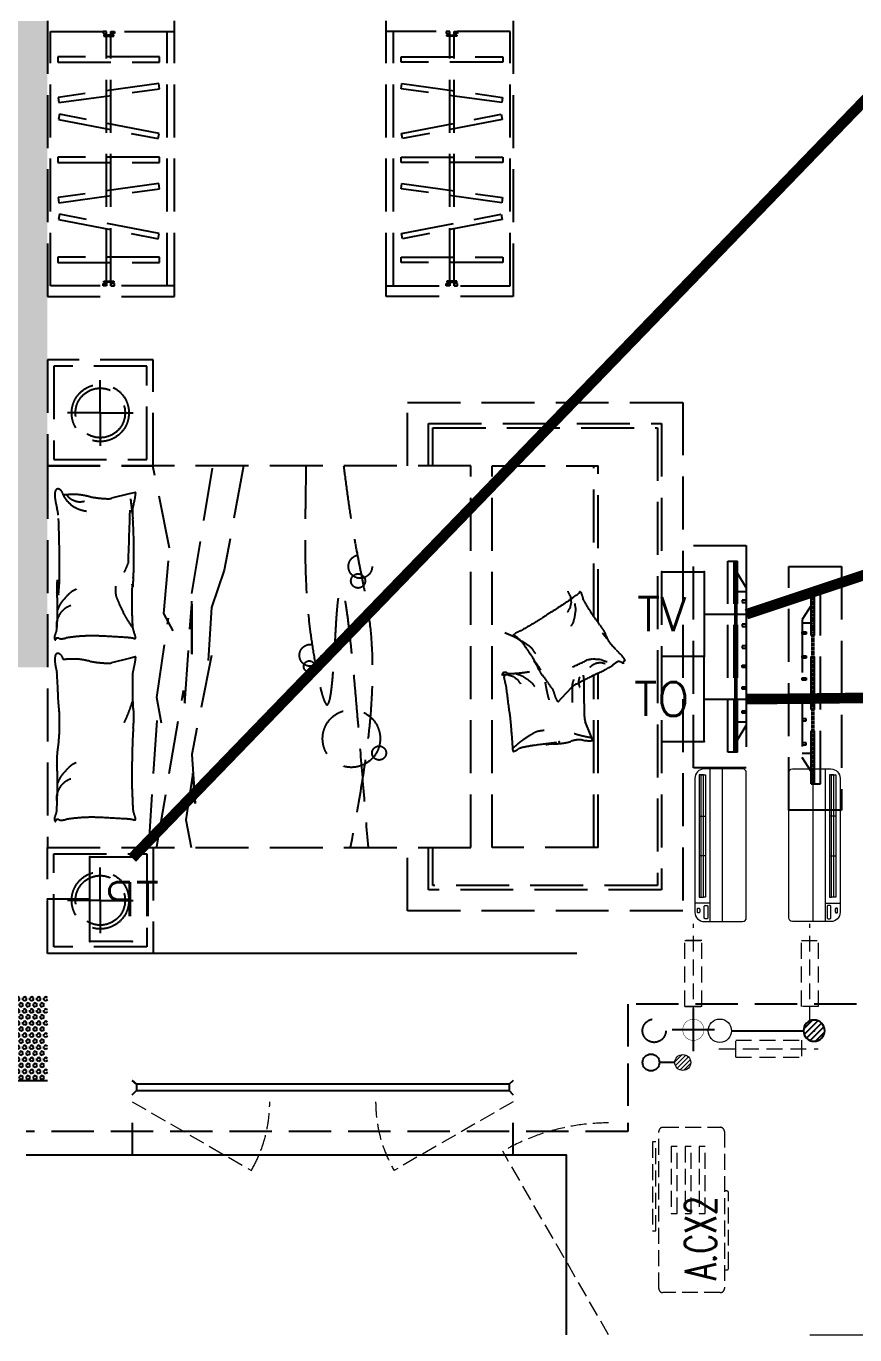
# Model space of a CAD drawing. Extents: x 3443499 to 7125205, y -1700016 to -264854.
# Drawn here: x 3715309 to 3719221, y -867644 to -861469 of the extents above; entities that cross this region are included whole.
import ezdxf
from ezdxf.enums import TextEntityAlignment as Align

# ---------------------------------------------------------------- set-up
doc = ezdxf.new("R2010")
doc.units = 0
doc.header["$LTSCALE"] = 1000
doc.header["$MEASUREMENT"] = 0
for name, pattern in [('A户型$0$DASH', [0.35, 0.25, -0.1]), ('DASH', [0.35, 0.25, -0.1]), ('HIDDEN', [0.375, 0.25, -0.125])]:
    doc.linetypes.add(name, pattern=pattern)
doc.layers.get('0').update_dxf_attribs({"linetype": 'CONTINUOUS'})
for name, color, linetype in [('!校对', 2, 'CONTINUOUS'), ('3-栏杆1', 252, 'CONTINUOUS'), ('3.5方案汇报，与郭总、侯月琴确定户型_t8$0$2020.03.04 -1安徽标准化洋房户型(UA）_t8_t8$0$看线', 154, 'CONTINUOUS'), ('5fur', 175, 'CONTINUOUS'), ('EQUIP-通讯', 3, 'CONTINUOUS'), ('LVTRY', 252, 'CONTINUOUS'), ('VPIPE-凝结', 150, 'CONTINUOUS'), ('VPIPE-雨水', 4, 'DASH'), ('WIRE-综合布线', 5, 'DASH'), ('保温', 6, 'CONTINUOUS'), ('机电标识类', 1, 'CONTINUOUS'), ('看线', 185, 'CONTINUOUS')]:
    doc.layers.add(name, color=color, linetype=linetype)
for name, color, linetype, lineweight in [('EQUIP_地漏', 7, 'CONTINUOUS', 18), ('VPIPE-废水', 31, 'TG_F', 18), ('WINDOW', 146, 'CONTINUOUS', 20), ('平面-看线', 252, 'CONTINUOUS', 15), ('平面-空调室内机', 176, 'CONTINUOUS', 9), ('平面-空调预留孔', 252, 'CONTINUOUS', 15), ('空调', 76, 'CONTINUOUS', 13)]:
    doc.layers.add(name, color=color, linetype=linetype, lineweight=lineweight)
doc.styles.add('_TCH_DIM', font='SIMPLEX', dxfattribs={"bigfont": 'GBCBIG'})
doc.styles.add('_TEL_DIM', font='SIMPLEX', dxfattribs={"width": 0.8, "height": 3.5, "bigfont": 'HZTXT'})
doc.styles.add('DIM_FONT', font='SIMPLEX', dxfattribs={"width": 0.7, "bigfont": 'GBCBIG'})
doc.styles.add('TG_LINETYPE', font='SIMPLEX', dxfattribs={"width": 0.8, "height": 3, "bigfont": 'HZTXT'})
doc.linetypes.add('TG_F', pattern='A,2,-0.3,["F",TG_LINETYPE,S=0.1,R=0,X=-0.23,Y=-0.15],0', length=2.3)

# ---------------------------------------------------------------- blocks, each defined once
blk = doc.blocks.new('$equip$00001802')
for p, q in [((-0.5, 0.499), (-0.5, 0.999)), ((0.5, 0.999), (0.5, 0.499)), ((0.5, 0.499), (-0.5, 0.499)), ((0, 0.5), (0, 0))]:
    blk.add_line(p, q)
for p in [(-0.5, 0.999), (0.5, 0.999), (-0.5, 0.499), (0.5, 0.499), (0, 0)]:
    blk.add_point(p)
at = {"color": 7, "style": '_TEL_DIM'}
blk.add_attdef('$TEXT$', text='', height=0.4, dxfattribs=at).set_placement((0, 0.999), align=Align.MIDDLE_CENTER)
at = {"color": 7, "style": '_TEL_DIM', "flags": 1}
blk.add_attdef('A', text='', height=0.00002, dxfattribs=at).set_placement((0, 0), align=Align.MIDDLE_CENTER)
blk = doc.blocks.new('$equip$00001847')
for p, q in [((-0.5, 0.499), (-0.5, 0.999)), ((0.5, 0.999), (0.5, 0.499)), ((0.5, 0.499), (-0.5, 0.499)), ((0, 0.5), (0, 0))]:
    blk.add_line(p, q)
for p in [(-0.5, 0.999), (0.5, 0.999), (-0.5, 0.499), (0.5, 0.499), (0, 0)]:
    blk.add_point(p)
at = {"color": 7, "style": '_TEL_DIM'}
blk.add_attdef('$TEXT$', text='', height=0.4, dxfattribs=at).set_placement((0, 0.999), align=Align.MIDDLE_CENTER)
at = {"color": 7, "style": '_TEL_DIM', "flags": 1}
blk.add_attdef('A', text='', height=0.00002, dxfattribs=at).set_placement((0, 0), align=Align.MIDDLE_CENTER)
blk = doc.blocks.new('$equip$00001867')
for p, q in [((-0.5, 0.499), (-0.5, 0.999)), ((0.5, 0.999), (0.5, 0.499)), ((0.5, 0.499), (-0.5, 0.499)), ((0, 0.5), (0, 0))]:
    blk.add_line(p, q)
for p in [(-0.5, 0.999), (0.5, 0.999), (-0.5, 0.499), (0.5, 0.499), (0, 0)]:
    blk.add_point(p)
at = {"color": 7, "style": '_TEL_DIM'}
blk.add_attdef('$TEXT$', text='', height=0.4, dxfattribs=at).set_placement((0, 0.999), align=Align.MIDDLE_CENTER)
at = {"color": 7, "style": '_TEL_DIM', "flags": 1}
blk.add_attdef('A', text='', height=0.00002, dxfattribs=at).set_placement((0, 0), align=Align.MIDDLE_CENTER)
blk = doc.blocks.new('A$C00A30745')
at = {"layer": '5fur', "color": 252, "linetype": 'A户型$0$DASH'}
for p, q in [((0, 4400), (0, 3100)), ((600, 4350), (600, 4400)), ((1600, 4350), (1600, 4400)), ((2200, 4400), (2200, 3100)), ((15, 3150), (15, 4350)), ((15, 4350), (600, 4350)), ((280, 4350), (263.4, 4350)), ((263.4, 4350), (263.4, 4339.8)), ((263.4, 4339.8), (280, 4339.8)), ((313.4, 4332.2), (267.1, 4332.2)), ((267.1, 4332.2), (267.1, 4327.8)), ((267.1, 4327.8), (313.4, 4327.8)), ((280, 4332.2), (280, 4350)), ((280, 4339.8), (280, 4350)), ((280, 3172.1), (280, 4327.8)), ((300.5, 4332.2), (300.5, 4350)), ((300.5, 4350), (317.1, 4350)), ((300.5, 4339.8), (300.5, 4350)), ((317.1, 4339.8), (300.5, 4339.8)), ((300.5, 3172.1), (300.5, 4327.8)), ((313.4, 4327.8), (313.4, 4332.2)), ((317.1, 4350), (317.1, 4339.8)), ((565, 3150), (565, 4350)), ((600, 3150), (600, 4350)), ((2185, 4350), (1600, 4350)), ((1600, 3150), (1600, 4350)), ((1635, 3150), (1635, 4350)), ((1899.5, 4350), (1882.9, 4350)), ((1882.9, 4350), (1882.9, 4339.8)), ((1882.9, 4339.8), (1899.5, 4339.8)), ((1886.6, 4332.2), (1932.9, 4332.2)), ((1886.6, 4327.8), (1886.6, 4332.2)), ((1932.9, 4327.8), (1886.6, 4327.8)), ((1899.5, 4332.2), (1899.5, 4350)), ((1899.5, 4339.8), (1899.5, 4350)), ((1899.5, 3172.1), (1899.5, 4327.8)), ((1920, 4332.2), (1920, 4350)), ((1920, 4350), (1936.6, 4350)), ((1920, 4339.8), (1920, 4350)), ((1936.6, 4339.8), (1920, 4339.8)), ((1920, 3172.1), (1920, 4327.8)), ((1932.9, 4332.2), (1932.9, 4327.8)), ((1936.6, 4350), (1936.6, 4339.8)), ((2185, 3150), (2185, 4350)), ((530, 4229.6), (50, 4229.6)), ((50, 4229.6), (50, 4204.6)), ((50, 4204.6), (530, 4204.6)), ((530, 4204.6), (530, 4229.6)), ((1670, 4204.6), (1670, 4229.6)), ((1670, 4229.6), (2150, 4229.6)), ((2150, 4204.6), (1670, 4204.6)), ((2150, 4229.6), (2150, 4204.6)), ((526, 4104.7), (50.6, 4039.1)), ((54, 4014.3), (529.5, 4080)), ((529.5, 4080), (526, 4104.7)), ((1670.5, 4080), (1674, 4104.7)), ((2146, 4014.3), (1670.5, 4080)), ((1674, 4104.7), (2149.5, 4039.1)), ((50.6, 4039.1), (54, 4014.3)), ((2149.5, 4039.1), (2146, 4014.3)), ((56.7, 3959.7), (52, 3935.1)), ((528, 3869), (56.7, 3959.7)), ((1672, 3869), (2143.3, 3959.7)), ((2143.3, 3959.7), (2148, 3935.1)), ((52, 3935.1), (523.3, 3844.5)), ((2148, 3935.1), (1676.7, 3844.5)), ((523.3, 3844.5), (528, 3869)), ((1676.7, 3844.5), (1672, 3869)), ((530, 3757.1), (50, 3757.1)), ((50, 3757.1), (50, 3732.1)), ((50, 3732.1), (530, 3732.1)), ((530, 3732.1), (530, 3757.1)), ((1670, 3732.1), (1670, 3757.1)), ((1670, 3757.1), (2150, 3757.1)), ((2150, 3732.1), (1670, 3732.1)), ((2150, 3757.1), (2150, 3732.1)), ((526, 3632.2), (50.6, 3566.6)), ((54, 3541.8), (529.5, 3607.5)), ((529.5, 3607.5), (526, 3632.2)), ((1670.5, 3607.5), (1674, 3632.2)), ((2146, 3541.8), (1670.5, 3607.5)), ((1674, 3632.2), (2149.5, 3566.6)), ((50.6, 3566.6), (54, 3541.8)), ((2149.5, 3566.6), (2146, 3541.8)), ((56.7, 3487.2), (52, 3462.6)), ((52, 3462.6), (523.3, 3372)), ((528, 3396.5), (56.7, 3487.2)), ((1672, 3396.5), (2143.3, 3487.2)), ((2148, 3462.6), (1676.7, 3372)), ((2143.3, 3487.2), (2148, 3462.6)), ((523.3, 3372), (528, 3396.5)), ((1676.7, 3372), (1672, 3396.5)), ((530, 3284.6), (50, 3284.6)), ((50, 3284.6), (50, 3259.6)), ((530, 3259.6), (530, 3284.6)), ((1670, 3259.6), (1670, 3284.6)), ((1670, 3284.6), (2150, 3284.6)), ((2150, 3284.6), (2150, 3259.6)), ((50, 3259.6), (530, 3259.6)), ((2150, 3259.6), (1670, 3259.6)), ((600, 3150), (15, 3150)), ((263.4, 3160.2), (280, 3160.2)), ((263.4, 3150), (263.4, 3160.2)), ((280, 3150), (263.4, 3150)), ((267.1, 3172.2), (313.4, 3172.2)), ((267.1, 3167.8), (267.1, 3172.2)), ((313.4, 3167.8), (267.1, 3167.8)), ((280, 3167.8), (280, 3150)), ((280, 3150), (280, 3167.8)), ((280, 3160.2), (280, 3150)), ((300.5, 3167.8), (300.5, 3150)), ((300.5, 3150), (300.5, 3167.8)), ((300.5, 3160.2), (300.5, 3150)), ((317.1, 3160.2), (300.5, 3160.2)), ((300.5, 3150), (317.1, 3150)), ((313.4, 3172.2), (313.4, 3167.8)), ((317.1, 3150), (317.1, 3160.2)), ((600, 3100), (600, 3150)), ((1600, 3150), (2185, 3150)), ((1600, 3100), (1600, 3150)), ((1882.9, 3160.2), (1899.5, 3160.2)), ((1882.9, 3150), (1882.9, 3160.2)), ((1899.5, 3150), (1882.9, 3150)), ((1886.6, 3172.2), (1886.6, 3167.8)), ((1932.9, 3172.2), (1886.6, 3172.2)), ((1886.6, 3167.8), (1932.9, 3167.8)), ((1899.5, 3167.8), (1899.5, 3150)), ((1899.5, 3150), (1899.5, 3167.8)), ((1899.5, 3160.2), (1899.5, 3150)), ((1920, 3167.8), (1920, 3150)), ((1920, 3150), (1920, 3167.8)), ((1920, 3160.2), (1920, 3150)), ((1936.6, 3160.2), (1920, 3160.2)), ((1920, 3150), (1936.6, 3150)), ((1932.9, 3167.8), (1932.9, 3172.2)), ((1936.6, 3150), (1936.6, 3160.2)), ((0, 3100), (600, 3100)), ((2200, 3100), (1600, 3100)), ((0, 2800), (0, 2300)), ((500, 2800), (0, 2800)), ((500, 2300), (500, 2800)), ((30, 2770), (30, 2330)), ((470, 2770), (30, 2770)), ((470, 2330), (470, 2770)), ((250, 2550), (250, 2705)), ((1700, 2300), (1700, 2600)), ((1700, 2600), (3000, 2600)), ((3000, 2600), (3000, 200)), ((250, 2550), (95, 2550)), ((250, 2550), (250, 2395)), ((250, 2550), (405, 2550)), ((1800, 2300), (1800, 2500)), ((1800, 2500), (2900, 2500)), ((1820, 2300), (1820, 2480)), ((1820, 2480), (2880, 2480)), ((2880, 2480), (2880, 320)), ((2900, 2500), (2900, 300)), ((0, 2300), (0, 500)), ((2000, 2300), (0, 2300)), ((0, 2300), (500, 2300)), ((30, 2330), (470, 2330)), ((577.2, 1911.9), (498.5, 2300)), ((681.6, 1697.4), (781.9, 2300)), ((926.6, 2300), (835.5, 1807.4)), ((2000, 500), (2000, 2300)), ((2100, 500), (2100, 2300)), ((2100, 2300), (2600, 2300)), ((2580, 1589.4), (2580, 2300)), ((2600, 1562.3), (2600, 2300)), ((386.2, 2167.8), (303.6, 2147.1)), ((416.2, 2175.3), (386.2, 2167.8)), ((3050, 1925), (3300, 1925)), ((3050, 875), (3050, 1925)), ((3300, 1925), (3300, 875)), ((549.7, 1603.9), (577.2, 1911.9)), ((835.5, 1807.4), (775.1, 1631.4)), ((3213.4, 950), (3213.4, 1850)), ((3213.4, 1850), (3257.8, 1850)), ((3241.9, 950), (3241.9, 1850)), ((3241.9, 1843.3), (3257.8, 1843.3)), ((3241.9, 1834.2), (3257.8, 1834.2)), ((3241.9, 1825), (3257.8, 1825)), ((3241.9, 1815.9), (3257.8, 1815.9)), ((3241.9, 1806.7), (3257.8, 1806.7)), ((3241.9, 1797.6), (3257.8, 1797.6)), ((3257.8, 950), (3257.8, 1850)), ((3257.8, 1792), (3300, 1725.3)), ((3500, 675), (3500, 1825)), ((3500, 1825), (3750, 1825)), ((3750, 1825), (3750, 675)), ((3241.9, 1788.4), (3257.8, 1788.4)), ((3241.9, 1779.3), (3257.8, 1779.3)), ((3241.9, 1770.1), (3257.8, 1770.1)), ((3241.9, 1761), (3257.8, 1761)), ((3241.9, 1751.8), (3257.8, 1751.8)), ((3241.9, 1742.7), (3257.8, 1742.7)), ((3241.9, 1733.5), (3257.8, 1733.5)), ((681.6, 1411.3), (681.6, 1697.4)), ((3241.9, 1724.4), (3257.8, 1724.4)), ((3241.9, 1715.2), (3257.8, 1715.2)), ((3241.9, 1706.1), (3257.8, 1706.1)), ((3241.9, 1696.9), (3257.8, 1696.9)), ((3241.9, 1687.8), (3257.8, 1687.8)), ((3241.9, 1678.6), (3257.8, 1678.6)), ((3241.9, 1669.5), (3257.8, 1669.5)), ((3257.8, 1707.4), (3300, 1707.4)), ((3300, 1725.3), (3300, 1074.7)), ((3605.6, 800), (3605.6, 1700)), ((3650, 1700), (3605.6, 1700)), ((3621.5, 1698), (3605.6, 1698)), ((3621.5, 1687.8), (3605.6, 1687.8)), ((3621.5, 1677.6), (3605.6, 1677.6)), ((3621.5, 1667.4), (3605.6, 1667.4)), ((3621.5, 800), (3621.5, 1700)), ((3650, 800), (3650, 1700)), ((648.6, 1180.3), (681.6, 1647.9)), ((681.6, 1647.9), (681.6, 1411.3)), ((775.1, 1631.4), (753.3, 1296.7)), ((3241.9, 1660.3), (3257.8, 1660.3)), ((3241.9, 1651.2), (3257.8, 1651.2)), ((3241.9, 1642), (3257.8, 1642)), ((3241.9, 1632.8), (3257.8, 1632.8)), ((3241.9, 1623.7), (3257.8, 1623.7)), ((3241.9, 1614.5), (3257.8, 1614.5)), ((3280.4, 1666.6), (3280.4, 1655.9)), ((3300, 1666.6), (3280.4, 1666.6)), ((3280.4, 1655.9), (3300, 1655.9)), ((3300, 1655.9), (3300, 1666.6)), ((3605.6, 1642), (3563.4, 1575.3)), ((3621.5, 1657.1), (3605.6, 1657.1)), ((3621.5, 1646.9), (3605.6, 1646.9)), ((3621.5, 1636.7), (3605.6, 1636.7)), ((3621.5, 1626.5), (3605.6, 1626.5)), ((3621.5, 1616.2), (3605.6, 1616.2)), ((3621.5, 1606), (3605.6, 1606)), ((516.7, 1207.8), (571.7, 1581.9)), ((593.7, 1521.4), (549.7, 1603.9)), ((3241.9, 1605.4), (3257.8, 1605.4)), ((3241.9, 1596.2), (3257.8, 1596.2)), ((3241.9, 1587.1), (3257.8, 1587.1)), ((3241.9, 1577.9), (3257.8, 1577.9)), ((3241.9, 1568.8), (3257.8, 1568.8)), ((3241.9, 1559.6), (3257.8, 1559.6)), ((3241.9, 1550.5), (3257.8, 1550.5)), ((3280.4, 1553.5), (3280.4, 1542.8)), ((3300, 1553.5), (3280.4, 1553.5)), ((3300, 1542.8), (3300, 1553.5)), ((3563.4, 1575.3), (3563.4, 924.7)), ((3605.6, 1557.4), (3563.4, 1557.4)), ((3621.5, 1595.8), (3605.6, 1595.8)), ((3621.5, 1585.5), (3605.6, 1585.5)), ((3621.5, 1575.3), (3605.6, 1575.3)), ((3621.5, 1565.1), (3605.6, 1565.1)), ((3621.5, 1554.9), (3605.6, 1554.9)), ((3621.5, 1544.6), (3605.6, 1544.6)), ((3241.9, 1541.3), (3257.8, 1541.3)), ((3241.9, 1532.2), (3257.8, 1532.2)), ((3241.9, 1523), (3257.8, 1523)), ((3241.9, 1513.9), (3257.8, 1513.9)), ((3241.9, 1504.7), (3257.8, 1504.7)), ((3241.9, 1495.6), (3257.8, 1495.6)), ((3241.9, 1486.4), (3257.8, 1486.4)), ((3280.4, 1542.8), (3300, 1542.8)), ((3563.4, 1505.9), (3563.4, 1516.6)), ((3563.4, 1516.6), (3583, 1516.6)), ((3583, 1505.9), (3563.4, 1505.9)), ((3583, 1516.6), (3583, 1505.9)), ((3621.5, 1534.4), (3605.6, 1534.4)), ((3621.5, 1524.2), (3605.6, 1524.2)), ((3621.5, 1514), (3605.6, 1514)), ((3621.5, 1503.7), (3605.6, 1503.7)), ((3621.5, 1493.5), (3605.6, 1493.5)), ((3621.5, 1483.3), (3605.6, 1483.3)), ((3241.9, 1477.3), (3257.8, 1477.3)), ((3241.9, 1468.1), (3257.8, 1468.1)), ((3241.9, 1459), (3257.8, 1459)), ((3241.9, 1449.8), (3257.8, 1449.8)), ((3241.9, 1440.7), (3257.8, 1440.7)), ((3241.9, 1431.5), (3257.8, 1431.5)), ((3241.9, 1422.4), (3257.8, 1422.4)), ((3280.4, 1450.5), (3280.4, 1439.8)), ((3300, 1450.5), (3280.4, 1450.5)), ((3280.4, 1439.8), (3300, 1439.8)), ((3300, 1439.8), (3300, 1450.5)), ((3621.5, 1473), (3605.6, 1473)), ((3621.5, 1462.8), (3605.6, 1462.8)), ((3621.5, 1452.6), (3605.6, 1452.6)), ((3621.5, 1442.4), (3605.6, 1442.4)), ((3621.5, 1432.1), (3605.6, 1432.1)), ((3621.5, 1421.9), (3605.6, 1421.9)), ((386.2, 1391.5), (303.6, 1370.8)), ((416.2, 1399), (386.2, 1391.5)), ((775.1, 1405.8), (681.6, 938.2)), ((3241.9, 1413.2), (3257.8, 1413.2)), ((3241.9, 1404), (3257.8, 1404)), ((3241.9, 1394.9), (3257.8, 1394.9)), ((3241.9, 1385.7), (3257.8, 1385.7)), ((3241.9, 1376.6), (3257.8, 1376.6)), ((3241.9, 1367.4), (3257.8, 1367.4)), ((3280.4, 1349.5), (3280.4, 1360.2)), ((3280.4, 1360.2), (3300, 1360.2)), ((3300, 1360.2), (3300, 1349.5)), ((3563.4, 1392.8), (3563.4, 1403.5)), ((3563.4, 1403.5), (3583, 1403.5)), ((3583, 1392.8), (3563.4, 1392.8)), ((3583, 1403.5), (3583, 1392.8)), ((3621.5, 1411.7), (3605.6, 1411.7)), ((3621.5, 1401.5), (3605.6, 1401.5)), ((3621.5, 1391.2), (3605.6, 1391.2)), ((3621.5, 1381), (3605.6, 1381)), ((3621.5, 1370.8), (3605.6, 1370.8)), ((3621.5, 1360.5), (3605.6, 1360.5)), ((2580, 500), (2580, 1312.1)), ((2600, 500), (2600, 1321.6)), ((3241.9, 1358.3), (3257.8, 1358.3)), ((3241.9, 1349.1), (3257.8, 1349.1)), ((3241.9, 1340), (3257.8, 1340)), ((3241.9, 1330.8), (3257.8, 1330.8)), ((3241.9, 1321.7), (3257.8, 1321.7)), ((3241.9, 1312.5), (3257.8, 1312.5)), ((3241.9, 1303.4), (3257.8, 1303.4)), ((3300, 1349.5), (3280.4, 1349.5)), ((3563.4, 1289.8), (3563.4, 1300.5)), ((3563.4, 1300.5), (3583, 1300.5)), ((3583, 1300.5), (3583, 1289.8)), ((3621.5, 1350.3), (3605.6, 1350.3)), ((3621.5, 1340.1), (3605.6, 1340.1)), ((3621.5, 1329.9), (3605.6, 1329.9)), ((3621.5, 1319.6), (3605.6, 1319.6)), ((3621.5, 1309.4), (3605.6, 1309.4)), ((3621.5, 1299.2), (3605.6, 1299.2)), ((516.7, 503.7), (643.1, 1240.8)), ((643.1, 1240.8), (648.6, 1180.3)), ((2428.4, 1205.4), (2475.9, 1256.8)), ((3241.9, 1294.2), (3257.8, 1294.2)), ((3241.9, 1285.1), (3257.8, 1285.1)), ((3241.9, 1275.9), (3257.8, 1275.9)), ((3241.9, 1266.8), (3257.8, 1266.8)), ((3241.9, 1257.6), (3257.8, 1257.6)), ((3241.9, 1248.5), (3257.8, 1248.5)), ((3241.9, 1239.3), (3257.8, 1239.3)), ((3280.4, 1246.5), (3280.4, 1257.2)), ((3280.4, 1257.2), (3300, 1257.2)), ((3300, 1246.5), (3280.4, 1246.5)), ((3300, 1257.2), (3300, 1246.5)), ((3583, 1289.8), (3563.4, 1289.8)), ((3621.5, 1289), (3605.6, 1289)), ((3621.5, 1278.7), (3605.6, 1278.7)), ((3621.5, 1268.5), (3605.6, 1268.5)), ((3621.5, 1258.3), (3605.6, 1258.3)), ((3621.5, 1248), (3605.6, 1248)), ((3621.5, 1237.8), (3605.6, 1237.8)), ((538.7, 1086.8), (516.7, 1207.8)), ((2411.2, 1186.8), (2428.4, 1205.4)), ((3241.9, 1230.2), (3257.8, 1230.2)), ((3241.9, 1221), (3257.8, 1221)), ((3241.9, 1211.9), (3257.8, 1211.9)), ((3241.9, 1202.7), (3257.8, 1202.7)), ((3241.9, 1193.6), (3257.8, 1193.6)), ((3241.9, 1184.4), (3257.8, 1184.4)), ((3241.9, 1175.2), (3257.8, 1175.2)), ((3583, 1210.2), (3563.4, 1210.2)), ((3563.4, 1210.2), (3563.4, 1199.5)), ((3563.4, 1199.5), (3583, 1199.5)), ((3583, 1199.5), (3583, 1210.2)), ((3621.5, 1227.6), (3605.6, 1227.6)), ((3621.5, 1217.4), (3605.6, 1217.4)), ((3621.5, 1207.1), (3605.6, 1207.1)), ((3621.5, 1196.9), (3605.6, 1196.9)), ((3621.5, 1186.7), (3605.6, 1186.7)), ((3621.5, 1176.5), (3605.6, 1176.5)), ((478.8, 500), (522.2, 1163.8)), ((3241.9, 1166.1), (3257.8, 1166.1)), ((3241.9, 1156.9), (3257.8, 1156.9)), ((3241.9, 1147.8), (3257.8, 1147.8)), ((3241.9, 1138.6), (3257.8, 1138.6)), ((3241.9, 1129.5), (3257.8, 1129.5)), ((3241.9, 1120.3), (3257.8, 1120.3)), ((3280.4, 1133.4), (3280.4, 1144.1)), ((3280.4, 1144.1), (3300, 1144.1)), ((3300, 1133.4), (3280.4, 1133.4)), ((3300, 1144.1), (3300, 1133.4)), ((3621.5, 1166.2), (3605.6, 1166.2)), ((3621.5, 1156), (3605.6, 1156)), ((3621.5, 1145.8), (3605.6, 1145.8)), ((3621.5, 1135.5), (3605.6, 1135.5)), ((3621.5, 1125.3), (3605.6, 1125.3)), ((3621.5, 1115.1), (3605.6, 1115.1)), ((2565.8, 1028.4), (2539.8, 1093.4)), ((3241.9, 1111.2), (3257.8, 1111.2)), ((3241.9, 1102), (3257.8, 1102)), ((3241.9, 1092.9), (3257.8, 1092.9)), ((3241.9, 1083.7), (3257.8, 1083.7)), ((3241.9, 1074.6), (3257.8, 1074.6)), ((3241.9, 1065.4), (3257.8, 1065.4)), ((3241.9, 1056.3), (3257.8, 1056.3)), ((3257.8, 1092.5), (3300, 1092.5)), ((3257.8, 1008), (3300, 1074.7)), ((3583, 1107.2), (3563.4, 1107.2)), ((3563.4, 1107.2), (3563.4, 1096.5)), ((3563.4, 1096.5), (3583, 1096.5)), ((3583, 1096.5), (3583, 1107.2)), ((3621.5, 1104.9), (3605.6, 1104.9)), ((3621.5, 1094.6), (3605.6, 1094.6)), ((3621.5, 1084.4), (3605.6, 1084.4)), ((3621.5, 1074.2), (3605.6, 1074.2)), ((3621.5, 1064), (3605.6, 1064)), ((3621.5, 1053.7), (3605.6, 1053.7)), ((2575.2, 1004.8), (2565.8, 1028.4)), ((3241.9, 1047.1), (3257.8, 1047.1)), ((3241.9, 1038), (3257.8, 1038)), ((3241.9, 1028.8), (3257.8, 1028.8)), ((3241.9, 1019.7), (3257.8, 1019.7)), ((3241.9, 1010.5), (3257.8, 1010.5)), ((3241.9, 1001.4), (3257.8, 1001.4)), ((3241.9, 992.2), (3257.8, 992.2)), ((3583, 994.1), (3563.4, 994.1)), ((3563.4, 994.1), (3563.4, 983.4)), ((3583, 983.4), (3583, 994.1)), ((3621.5, 1043.5), (3605.6, 1043.5)), ((3621.5, 1033.3), (3605.6, 1033.3)), ((3621.5, 1023), (3605.6, 1023)), ((3621.5, 1012.8), (3605.6, 1012.8)), ((3621.5, 1002.6), (3605.6, 1002.6)), ((3621.5, 992.4), (3605.6, 992.4)), ((681.6, 938.2), (698.1, 707.2)), ((3257.8, 950), (3213.4, 950)), ((3241.9, 983.1), (3257.8, 983.1)), ((3241.9, 973.9), (3257.8, 973.9)), ((3241.9, 964.8), (3257.8, 964.8)), ((3241.9, 955.6), (3257.8, 955.6)), ((3563.4, 983.4), (3583, 983.4)), ((3605.6, 942.6), (3563.4, 942.6)), ((3621.5, 982.1), (3605.6, 982.1)), ((3621.5, 971.9), (3605.6, 971.9)), ((3621.5, 961.7), (3605.6, 961.7)), ((3621.5, 951.4), (3605.6, 951.4)), ((3621.5, 941.2), (3605.6, 941.2)), ((3621.5, 931), (3605.6, 931)), ((3300, 875), (3050, 875)), ((3605.6, 858), (3563.4, 924.7)), ((3621.5, 920.8), (3605.6, 920.8)), ((3621.5, 910.5), (3605.6, 910.5)), ((3621.5, 900.3), (3605.6, 900.3)), ((3621.5, 890.1), (3605.6, 890.1)), ((3621.5, 879.9), (3605.6, 879.9)), ((3621.5, 869.6), (3605.6, 869.6)), ((687.1, 850.2), (654.1, 630.2)), ((698.1, 707.2), (687.1, 850.2)), ((3621.5, 859.4), (3605.6, 859.4)), ((3621.5, 849.2), (3605.6, 849.2)), ((3621.5, 838.9), (3605.6, 838.9)), ((3621.5, 828.7), (3605.6, 828.7)), ((3621.5, 818.5), (3605.6, 818.5)), ((3621.5, 808.3), (3605.6, 808.3)), ((3605.6, 800), (3650, 800)), ((654.1, 630.2), (678.8, 500)), ((3750, 675), (3500, 675)), ((0, 500), (2000, 500)), ((0, 0), (0, 500)), ((0, 500), (500, 500)), ((500, 500), (500, 0)), ((1700, 200), (1700, 500)), ((1800, 300), (1800, 500)), ((1820, 320), (1820, 500)), ((2600, 500), (2100, 500)), ((30, 30), (30, 470)), ((30, 470), (470, 470)), ((470, 470), (470, 30)), ((250, 250), (250, 405)), ((2880, 320), (1820, 320)), ((250, 250), (95, 250)), ((250, 250), (250, 95)), ((250, 250), (405, 250)), ((2900, 300), (1800, 300)), ((3000, 200), (1700, 200)), ((500, 0), (0, 0)), ((470, 30), (30, 30))]:
    blk.add_line(p, q, dxfattribs=at)
for centre, radius in [((250, 2550), 135), ((250, 2550), 117), ((1477.4, 1825.4), 55.7), ((1467, 1757.3), 33.5), ((1241.9, 1406.3), 51.6), ((1236.6, 1353.9), 26.2), ((1435.5, 1013.4), 135.8), ((1566.4, 945.3), 33.1), ((250, 250), 135), ((250, 250), 117)]:
    blk.add_circle(centre, radius, dxfattribs=at)
for centre, radius, start, end in [((125.8, 2163.2), 90.4, 168.72762, 180), ((196.5, 2163.2), 161.1, 180, 188.43719), ((50, 2178.3), 13.1, 63.41948, 168.72762), ((40.6, 2159.5), 34.2, 4.40021, 63.41948), ((127.8, 1673.4), 491.8, 90, 96.23236), ((199.1, 2226.3), 139.9, 207.20359, 224.90238), ((163.1, 2216.9), 89.9, 216.26407, 228.55709), ((127.8, 1961.2), 204, 80.31563, 90), ((13.7, 1292.8), 882, 77.80162, 80.31563), ((147.3, 2193.6), 270.8, 350.5159, 355.91706), ((416.4, 2174.4), 0.917, 355.91706, 104.04494), ((338.6, 2184.3), 304.8, 188.43719, 195.74398), ((-187.9, 2035.9), 242.2, 7.54685, 15.74398), ((199.1, 2226.3), 139.9, 224.90238, 242.60117), ((138.5, 2189), 52.6, 228.55709, 244.64488), ((180.6, 2278), 151.1, 244.64488, 248.18508), ((200.9, 2328.6), 205.6, 248.18508, 251.2201), ((152.8, 2187.1), 56.2, 251.2201, 270), ((199.1, 2226.3), 139.9, 242.60117, 253.48502), ((152.8, 2222.5), 91.5, 270, 284.68511), ((267.1, 2464.9), 317.1, 257.80162, 261.99495), ((314.6, 2803.2), 658.8, 261.99495, 267.33512), ((287.2, 2212.8), 67.7, 267.33512, 284.04519), ((-54611, 3824.6), 55029.2, 357.93485, 358.25039), ((2265.2, 2340.1), 1882.9, 185.96586, 188.19562), ((521.2, 2082.4), 119.7, 162.61359, 173.56595), ((187.8, 2186.8), 229.7, 342.61359, 350.5159), ((-5904.9, 1802.2), 5963, 359.99877, 2.5519), ((199.1, 2226.3), 139.9, 253.48502, 264.36887), ((547.2, 2079.5), 145.9, 173.56595, 191.55856), ((-3385.7, 1862.1), 3794.7, 359.32121, 2.84191), ((-990.8, 1802.1), 1049, 353.9133, 0), ((-304.1, 2114.2), 738.7, 334.68893, 336.51559), ((-304.1, 2114.2), 738.7, 336.51559, 338.34226), ((-994.5, 1884.5), 1404.8, 355.38242, 357.25094), ((334, 1729.2), 289.7, 177.46141, 184.80185), ((196.9, 1735.3), 152.4, 169.81012, 177.46141), ((1934, 1868.1), 1890.1, 183.21004, 185.38127), ((593.9, 1715.8), 272.1, 176.4448, 184.08277), ((6117.7, 1644.8), 5718.5, 179.02962, 180.28654), ((340.7, 1721), 62.9, 7.22403, 19.21371), ((1618.3, 1673.5), 1216.5, 175.38242, 177.39037), ((-824.8, 1631.9), 873.2, 0.57574, 4.80185), ((374.1, 1414.3), 391.6, 136.18849, 141.61143), ((254, 1529.6), 225.2, 129.03494, 136.18849), ((143.2, 1666.2), 49.3, 118.31676, 129.03494), ((214.8, 1533.4), 200.2, 113.00277, 118.31676), ((380.4, 1700.6), 58, 184.08277, 200.67428), ((800.1, 1859), 506.6, 200.67428, 204.32653), ((4123.7, -1004.9), 3143.6, 121.67181, 123.77805), ((2534.5, 1733.6), 81.5, 197.2772, 217.42832), ((2551.2, 1680), 81.5, 177.12608, 197.2772), ((2589, 1556), 162.9, 130.89334, 135.3219), ((2348.8, 1830.9), 202.1, 311.34593, 315.3219), ((2487, 1715.1), 26.9, 281.79146, 311.34593), ((2515.4, 1687.6), 12.8, 101.79146, 145.20284), ((2515.2, 1702.6), 3.51, 145.20284, 225.1055), ((2511.9, 1706.5), 1.9, 283.64848, 45.1055), ((2514.8, 1710.1), 2.81, 235.00075, 283.64848), ((2531.9, 1720), 20.6, 217.51499, 235.00075), ((2543.7, 1704.1), 23.7, 182.56119, 217.51499), ((2485.8, 1668.9), 44.3, 2.56119, 27.95326), ((1953.9, 1320.6), 674.3, 27.95326, 31.30456), ((-1445.8, 1625.6), 1494.3, 358.09211, 0.57574), ((267.1, 1537.9), 234, 152.76041, 159.13972), ((127.3, 1609.9), 76.8, 141.61143, 152.76041), ((141.7, 1546.5), 99.2, 126.17665, 143.91364), ((141.7, 1546.5), 99.2, 108.43965, 126.17665), ((1643.6, 2240.3), 1432.3, 204.32653, 206.49848), ((1563.3, 1622.1), 1164, 180.28654, 183.57397), ((2667.9, 1133.1), 557.6, 121.57936, 126.58119), ((2532.1, 1580.6), 81.5, 141.6521, 159.38909), ((2549.6, 1627.1), 81.5, 159.38909, 177.12608), ((2809.4, 1558), 321.7, 169.40094, 174.82388), ((2680.8, 1670.5), 192.2, 185.97286, 192.35216), ((2555.9, 1623.7), 63.1, 174.82388, 185.97286), ((1529.3, 954), 1227.5, 31.30456, 33.78819), ((141.7, 1546.5), 99.2, 164.06476, 184.21588), ((-772.7, 1603.2), 820.8, 354.74081, 358.09211), ((141.7, 1546.5), 99.2, 143.91364, 164.06476), ((641.6, 1740.7), 312.6, 206.49848, 212.13498), ((993.8, 1962), 728.6, 212.13498, 215.82629), ((547.2, 1558.6), 145.9, 183.57397, 192.86904), ((7862.9, -8162.7), 11201.4, 119.70759, 120.15749), ((2899.1, 611.1), 1121.5, 120.15749, 121.57936), ((2617, 1466.2), 164.5, 146.21521, 151.52921), ((2518.9, 1545.3), 40.5, 151.52921, 162.24738), ((2665.1, 1530.6), 185, 162.24738, 169.40094), ((2013, 1150), 717.3, 33.78819, 38.01429), ((2813.9, 1670.3), 238, 210.67386, 218.01429), ((62.2, 1490.7), 28.9, 149.34875, 184.30254), ((58.4, 1490.4), 25.1, 184.30254, 201.7883), ((-9.1, 1532.9), 53.9, 329.34875, 354.74081), ((44.4, 1482.7), 4.28, 111.9904, 191.89306), ((48.6, 1472.2), 15.6, 68.57902, 111.9904), ((66.3, 1517.3), 32.8, 248.57902, 278.13348), ((36.1, 1728.3), 246, 278.13348, 282.10946), ((129.3, 1293.9), 198.3, 97.6809, 102.10946), ((224.8, 585.6), 913.1, 93.36875, 97.6809), ((211.1, 819.5), 678.7, 88.36691, 93.36875), ((191.5, 133.3), 1365.2, 86.94504, 88.36691), ((-462.4, -12119.6), 13635.6, 86.49514, 86.94504), ((351.5, 1169.8), 321.2, 80.00164, 86.49514), ((449.1, 1536.2), 45.3, 192.86904, 207.28412), ((410.6, 1505.2), 19.3, 260.00164, 286.69777), ((340.6, 1480.3), 76.7, 16.22115, 27.28412), ((330.3, 1477.3), 87.5, 7.12039, 16.22115), ((415.8, 1487.9), 1.32, 286.69777, 7.12039), ((2409.8, 2057.6), 598.6, 245.34743, 249.03873), ((2325.2, 1720.5), 256.8, 239.71093, 245.34743), ((2196.6, 1519.5), 15.9, 293.21409, 319.91021), ((2202.1, 1504.2), 1.09, 319.91021, 40.33284), ((2156.2, 1448.9), 71.9, 40.33284, 49.4336), ((2339.5, 1280.1), 263.8, 113.21409, 119.70759), ((2179.9, 1440.6), 63, 49.4336, 60.49656), ((2849.6, 2479.8), 1176.6, 237.53897, 239.71093), ((2246.7, 1515.3), 37.2, 226.08148, 240.49656), ((2324.3, 1554.7), 119.8, 216.78642, 226.08148), ((2196.9, 1144.4), 560.8, 33.21245, 40.7593), ((2754.7, 1597.7), 159, 213.23473, 227.4115), ((2741.6, 1572.7), 125.2, 203.02257, 210.67386), ((2246.9, 1310.6), 434.8, 23.02257, 27.12575), ((38.3, 1482.4), 3.42, 201.7883, 250.43603), ((37.9, 1481.3), 2.32, 250.43603, 11.89306), ((3038.6, 1996.1), 956.2, 213.49899, 216.78642), ((2501.4, 1800.1), 416.2, 233.88673, 237.53897), ((6246.1, 3929.7), 4697.7, 212.24207, 213.49899), ((2315.9, 1477.7), 47.6, 217.29522, 233.88673), ((2482.1, 1549.8), 223.5, 209.65725, 217.29522), ((2535.5, 1301.5), 199, 40.7593, 48.95643), ((2873.3, 1597.8), 250.4, 221.64964, 228.95643), ((125.8, 1387), 90.4, 168.72762, 180), ((196.5, 1387), 161.1, 180, 188.43719), ((50, 1402.1), 13.1, 63.41948, 168.72762), ((338.6, 1408), 304.8, 188.43719, 195.74398), ((40.6, 1383.2), 34.2, 4.40021, 63.41948), ((127.8, 897.1), 491.8, 90, 96.23236), ((127.8, 1184.9), 204, 80.31563, 90), ((13.7, 516.5), 882, 77.80162, 80.31563), ((267.1, 1688.6), 317.1, 257.80162, 261.99495), ((314.6, 2027), 658.8, 261.99495, 267.33512), ((287.2, 1436.5), 67.7, 267.33512, 284.04519), ((187.8, 1410.6), 229.7, 342.61359, 350.5159), ((147.3, 1417.3), 270.8, 350.5159, 355.91706), ((416.4, 1398.1), 0.917, 355.91706, 104.04494), ((1368.2, 671.7), 1168.4, 34.70507, 37.22541), ((3176, 1856.8), 999.3, 208.59486, 210.60282), ((1821.7, 2811.1), 1601.4, 294.2755, 297.19063), ((2541.9, 1501), 115, 275.81362, 286.69747), ((2519.7, 1413.3), 75.2, 303.21245, 317.89755), ((2598.6, 1503.4), 115, 258.11483, 275.81362), ((2564, 1407.6), 46.1, 284.43255, 303.21245), ((2555.9, 1534.5), 168.9, 281.39752, 284.43255), ((2581, 1493.9), 124.1, 277.85733, 281.39752), ((2611.7, 1415), 43.2, 261.76954, 277.85733), ((2667, 1489), 115, 240.41604, 258.11483), ((2643.5, 1441.3), 73.8, 249.47651, 261.76954), ((2914.8, 1038.6), 404, 123.21245, 129.44481), ((2696.5, 1348.7), 28.1, 37.61265, 96.63192), ((2819.6, 1481.5), 132.4, 213.21245, 221.64964), ((2728.7, 1369.9), 10.8, 96.63192, 201.94007), ((2789.6, 1421.3), 74.3, 201.94007, 213.21245), ((-4073.2, 1052.2), 4127.5, 1.80855, 3.79399), ((2065.3, 1264.2), 1664, 178.09487, 183.41789), ((521.2, 1306.1), 119.7, 162.61359, 173.56595), ((2155.8, 1396.2), 81.5, 261.83517, 281.98628), ((2151.3, 1320.3), 2.81, 119.55871, 168.20644), ((2150.4, 1320.4), 1.9, 168.20644, 289.66346), ((2160.1, 1304.8), 20.6, 102.07295, 119.55871), ((2152.2, 1315.3), 3.51, 29.76081, 109.66346), ((2144.1, 1310.7), 12.8, 346.34942, 29.76081), ((2160.7, 1301.7), 23.7, 67.11915, 102.07295), ((2182.8, 1301.3), 26.9, 166.34942, 195.90389), ((2187.1, 1364.4), 44.3, 247.11915, 272.51122), ((2211.4, 1388.3), 81.5, 241.68405, 261.83517), ((2159.5, 1993.8), 674.3, 272.51122, 275.86252), ((2258.5, 1364.2), 81.5, 223.94705, 241.68405), ((2275.7, 1501.3), 192.2, 250.53082, 256.91013), ((2103, 2544.1), 1227.5, 275.86252, 278.12483), ((2264.3, 1368.3), 63.1, 239.38184, 250.53082), ((2432.6, 1569), 321.7, 233.9589, 239.38184), ((1321.1, 763), 1154, 28.59486, 30.46338), ((2200.2, 1182.2), 189, 30.46338, 44.77101), ((2674.4, 1256.8), 168.9, 165.95548, 168.99051), ((2631, 1267.7), 124.1, 163.27903, 165.95548), ((2133, 1243.6), 404, 7.77041, 9.79586), ((2439.6, 1533.7), 260.5, 291.01407, 295.20739), ((2367.3, 1275.5), 167.6, 358.08604, 7.77041), ((5161.6, -4097.6), 5994.1, 114.94957, 115.82362), ((2725, 1197), 167.6, 113.52808, 123.21245), ((2351.2, 1349.3), 202.1, 195.90389, 199.87987), ((2007.9, 1225.2), 162.9, 15.4513, 19.87987), ((-945.4, 812.9), 3143.6, 6.22977, 8.33601), ((2293, 1328.4), 81.5, 206.21006, 223.94705), ((2395.3, 1427), 185, 226.80534, 233.9589), ((2319.2, 1301.3), 40.5, 216.08717, 226.80534), ((2432.8, 1355.9), 164.5, 210.77318, 216.08717), ((1753.4, 1177.8), 606.8, 7.90137, 9.72804), ((1760, 1139.7), 606.8, 9.72804, 11.5547), ((1768.7, 1097.7), 606.8, 11.5547, 13.78446), ((2470.1, 1332.1), 119.9, 206.77839, 224.77101), ((2479.7, 1274.5), 98.4, 195.82603, 206.77839), ((2447.6, 1304.7), 55.6, 300.54756, 317.25764), ((4078.4, 1231.8), 1601.4, 178.83346, 181.74859), ((2590.9, 1246.9), 115, 160.37158, 171.25543), ((2590.9, 1246.9), 115, 157.22683, 160.37158), ((2258, 1756.6), 541.2, 295.20739, 300.54756), ((2553.9, 1280.3), 46.1, 168.99051, 187.77041), ((2582.7, 1284.2), 75.2, 187.77041, 202.45551), ((-3459.3, 1230), 5994.1, 359.50753, 0.38159), ((-624.5, 1092.8), 682.7, 0, 7.54685), ((-304.1, 1404.9), 738.7, 340.57202, 342.80178), ((1780, 1051.8), 606.8, 13.78446, 16.01422), ((2219.1, 1154.2), 188.7, 15.82603, 23.72834), ((2206.4, 1097.4), 222.4, 23.72834, 29.12951), ((2410.5, 1186.4), 0.753, 29.12951, 137.25738), ((2794.4, 1158.4), 260.5, 175.57203, 179.76536), ((-304.1, 1404.9), 738.7, 336.51559, 338.34226), ((-304.1, 1404.9), 738.7, 338.34226, 340.57202), ((178.9, 1119), 230.1, 357.25094, 11.55856), ((1632.6, 1046.3), 557.6, 6.13732, 11.13916), ((3075, 1157.2), 541.2, 179.76536, 185.10553), ((-990.8, 1092.8), 1049, 353.9133, 0), ((-304.1, 1404.9), 738.7, 334.68893, 336.51559), ((1618.3, 964.3), 1216.5, 175.38242, 177.39037), ((-994.5, 1175.3), 1404.8, 355.38242, 357.25094), ((1071.8, 986), 1121.5, 4.71545, 6.13732), ((-8974, 157.3), 11201.4, 4.26555, 4.71545), ((2361.6, 828.4), 223.5, 94.21521, 101.85318), ((2591.4, 1114), 55.6, 185.10553, 201.8156), ((3761.8, 866.6), 3362.2, 177.39037, 179.02962), ((1933.3, 970.9), 263.8, 357.77205, 4.26555), ((2606.4, 530.2), 598.6, 129.90539, 133.13391), ((2387.2, 792.3), 256.8, 124.26889, 129.90539), ((2905.1, 32.2), 1176.6, 122.09693, 124.26889), ((2501, 676.4), 416.2, 118.44469, 122.09693), ((2960.4, -3669.8), 4697.7, 96.80003, 98.05695), ((2325.5, 1000.5), 47.6, 101.85318, 118.44469), ((2165.6, 2138.7), 1168.4, 279.26303, 281.78337), ((2443.5, -9.8), 999.3, 93.15282, 95.16078), ((2325.1, 2140.3), 1154, 273.15282, 275.02134), ((2409.6, 1179), 189, 275.02134, 289.32897), ((2511.8, 887.5), 119.9, 91.33635, 109.32897), ((2322.2, 452.2), 606.8, 72.45933, 74.286), ((2359.4, 441.7), 606.8, 74.286, 76.11266), ((2511.3, 909), 98.4, 80.38399, 91.33635), ((2401.2, 431.5), 606.8, 76.11266, 78.34243), ((2559.2, 1192), 188.7, 260.38399, 268.2863), ((2447.4, 422), 606.8, 78.34243, 80.57219), ((2560.3, 1225.8), 222.4, 268.2863, 273.68747), ((2574.5, 1004.6), 0.753, 273.68747, 21.81534), ((196.9, 917.1), 152.4, 169.81012, 177.46141), ((-474.1, 1037.7), 529.3, 349.81012, 353.9133), ((2212.9, 960), 15.9, 177.77205, 204.46817), ((2199.4, 953.9), 1.09, 204.46817, 284.8908), ((2181.2, 1022.3), 71.9, 284.8908, 293.99156), ((2184.8, 1014.2), 63, 293.99156, 305.05452), ((2242.4, 932.1), 37.2, 110.63945, 125.05452), ((2271.5, 854.8), 119.8, 101.34438, 110.63945), ((2436, 34.8), 956.2, 98.05695, 101.34438), ((334, 911.1), 289.7, 177.46141, 184.80185), ((-824.8, 813.7), 873.2, 0.57574, 4.80185), ((374.1, 596.2), 391.6, 136.18849, 141.61143), ((254, 711.4), 225.2, 129.03494, 136.18849), ((143.2, 848), 49.3, 118.31676, 129.03494), ((214.8, 715.2), 200.2, 113.00277, 118.31676), ((6117.7, 826.7), 5718.5, 179.02962, 180.28654), ((-1445.8, 807.5), 1494.3, 358.09211, 0.57574), ((267.1, 719.7), 234, 152.76041, 159.13972), ((127.3, 791.7), 76.8, 141.61143, 152.76041), ((141.7, 728.4), 99.2, 126.17665, 143.91364), ((141.7, 728.4), 99.2, 108.43965, 126.17665), ((141.7, 728.4), 99.2, 164.06476, 184.21588), ((-2582.7, 806.6), 2630.7, 357.06345, 358.93534), ((141.7, 728.4), 99.2, 143.91364, 164.06476), ((1563.3, 803.9), 1164, 180.28654, 183.57397), ((1386.3, 754.8), 985.1, 181.36432, 184.94049), ((62.2, 634.6), 28.9, 149.34875, 184.30254), ((58.4, 634.3), 25.1, 184.30254, 201.7883), ((38.3, 626.2), 3.42, 201.7883, 250.43603), ((37.9, 625.2), 2.32, 250.43603, 11.89306), ((-9.1, 676.8), 53.9, 329.34875, 354.74081), ((44.4, 626.5), 4.28, 111.9904, 191.89306), ((48.6, 616.1), 15.6, 68.57902, 111.9904), ((66.3, 661.1), 32.8, 248.57902, 278.13348), ((36.1, 872.2), 246, 278.13348, 282.10946), ((129.3, 437.7), 198.3, 97.6809, 102.10946), ((224.8, -270.6), 913.1, 93.36875, 97.6809), ((211.1, -36.7), 678.7, 88.36691, 93.36875), ((191.5, -722.9), 1365.2, 86.94504, 88.36691), ((-462.4, -12975.8), 13635.6, 86.49514, 86.94504), ((351.5, 313.7), 321.2, 80.00164, 86.49514), ((449.1, 680), 45.3, 192.86904, 207.28412), ((410.6, 649), 19.3, 260.00164, 286.69777), ((340.6, 624.1), 76.7, 16.22115, 27.28412), ((330.3, 621.1), 87.5, 7.12039, 16.22115), ((415.8, 631.8), 1.32, 286.69777, 7.12039)]:
    blk.add_arc(centre, radius, start, end, dxfattribs=at)
for points, knots in [([(1220.9, 2300), (1214.8, 1876.8), (1206.6, 1619.5), (1343.6, 993.3), (1378.3, 2300), (1456.5, 1196.1), (1514.1, 500)], [0, 0, 0, 0, 692.785923, 915.160849, 1290.08623, 2337.669759, 2337.669759, 2337.669759, 2337.669759]), ([(1398.9, 2300), (1444.7, 1920.4), (1599.5, 1409), (1500.2, 875.6), (1430.3, 500)], [0, 0, 0, 0, 470.099243, 1589.098475, 1589.098475, 1589.098475, 1589.098475])]:
    blk.add_open_spline(points, degree=3, knots=knots, dxfattribs=at)
blk.add_point((2417, 997.5), dxfattribs=at)
blk = doc.blocks.new('fergve')
at = {"layer": '平面-空调预留孔', "color": 8, "linetype": 'DASH', "ltscale": 0.3}
for p, q in [((119062.7, 54987.6), (119062.7, 54977.6)), ((119072.7, 54967.6), (119425.6, 54967.6)), ((119435.6, 54977.6), (119435.6, 54987.6))]:
    blk.add_line(p, q, dxfattribs=at)
blk.add_lwpolyline([(119715.9, 54987.6), (118975.9, 54987.6, -0.414214), (118955.9, 55007.6), (118955.9, 55277.6, -0.414214), (118975.9, 55297.6), (119715.9, 55297.6, -0.414214), (119735.9, 55277.6), (119735.9, 55007.6, -0.414214)], format="xyb", close=True, dxfattribs=at)
for points in [[(119666.7, 55326.8), (119246.8, 55326.8), (119246.8, 55311.6), (119666.7, 55311.6)], [(119645.5, 55239.2), (119330, 55239.2), (119330, 55210.2), (119645.5, 55210.2)], [(119645.5, 55173.4), (119330, 55173.4), (119330, 55144.4), (119645.5, 55144.4)], [(119645.5, 55107.6), (119330, 55107.6), (119330, 55078.6), (119645.5, 55078.6)]]:
    blk.add_lwpolyline(points, close=True, dxfattribs=at)
for centre, start, end in [((119072.7, 54977.6), 180, 270), ((119425.6, 54977.6), 270, 0)]:
    blk.add_arc(centre, 10, start, end, dxfattribs=at)
at = {"layer": '平面-空调预留孔', "color": 8, "linetype": 'DASH', "ltscale": 0.3, "style": '_TCH_DIM', "width": 0.705882}
blk.add_text('A.CX2', height=146.88, dxfattribs=at).set_placement((119015.3, 55027.3))
blk = doc.blocks.new('dongkong')
at = {"layer": '平面-空调预留孔', "color": 8, "linetype": 'HIDDEN', "ltscale": 0.3}
for p, q in [((-603796, 210899.9), (-603796, 210431.5)), ((-603836, 210821), (-603836, 210510.8)), ((-603836, 210821), (-603756, 210821)), ((-603756, 210821), (-603756, 210510.8))]:
    blk.add_line(p, q, dxfattribs=at)
blk.add_lwpolyline([(-603756, 210510.8), (-603836, 210510.8)], dxfattribs=at)
blk = doc.blocks.new('A$C001338C2')
at = {"color": 8}
for p, q in [((0, 248.6), (0, 22)), ((845, 303.6), (55, 303.6)), ((109.1, 214.8), (109.1, 303.6)), ((900, 22), (900, 248.6)), ((22, 0), (878, 0))]:
    blk.add_line(p, q, dxfattribs=at)
at = {"color": 8, "lineweight": 5}
for p, q in [((864.6, 278.7), (144.5, 278.7)), ((144.5, 278.7), (144.5, 265.8)), ((387, 278.7), (144.5, 278.7)), ((144.5, 278.7), (144.5, 252.9)), ((144.5, 265.8), (864.6, 265.8)), ((144.5, 239.9), (144.5, 252.9)), ((144.5, 252.9), (864.6, 252.9)), ((864.6, 239.9), (144.5, 239.9)), ((387, 239.9), (387, 278.7)), ((622, 239.9), (387, 239.9)), ((864.6, 278.7), (622, 278.7)), ((622, 278.7), (622, 239.9)), ((864.6, 252.9), (864.6, 278.7)), ((864.6, 265.8), (864.6, 239.9)), ((900, 214.8), (0, 214.8)), ((900, 143.2), (0, 143.2))]:
    blk.add_line(p, q, dxfattribs=at)
at = {"color": 8}
for points in [[(89.2, 226.4), (22.2, 226.4, -0.414214), (16.7, 231.9), (16.7, 243.1, -0.414214), (22.2, 248.6), (89.2, 248.6, -0.414214), (94.7, 243.1), (94.7, 231.9, -0.414214)], [(73.1, 275), (56.8, 275, -0.414214), (51.3, 280.5), (51.3, 283.4, -0.414214), (56.8, 288.9), (73.1, 288.9, -0.414214), (78.6, 283.4), (78.6, 280.5, -0.414214)]]:
    blk.add_lwpolyline(points, format="xyb", close=True, dxfattribs=at)
for centre, radius, start, end in [((55, 248.6), 55, 90, 180), ((845, 248.6), 55, 360, 90), ((22, 22), 22, 180, 270), ((878, 22), 22, 270, 360)]:
    blk.add_arc(centre, radius, start, end, dxfattribs=at)
blk = doc.blocks.new('GGDGDGDG')
at = {"layer": '机电标识类', "color": 250, "linetype": 'DASH', "ltscale": 400}
for p, q in [((704092.5, 766289.8), (704092.5, 766489.8)), ((704192.5, 766389.8), (703992.5, 766389.8))]:
    blk.add_line(p, q, dxfattribs=at)
at = {"layer": '空调', "color": 1, "linetype": 'DASH', "const_width": 2}
blk.add_lwpolyline([(704042.5, 766389.8, 0.999999), (704142.5, 766389.8, 0.999999), (704042.5, 766389.8)], format="xyb", dxfattribs=at)
blk = doc.blocks.new('$TwtSys$00000141')
at = {"color": 1}
for p, q in [((-47.1, 3.8), (-5, 45.9)), ((-47.1, 3.8), (-5, 45.9)), ((-43.6, -17.5), (17.5, 43.6)), ((-43.6, -17.5), (17.5, 43.6)), ((-33.2, -33.2), (33.2, 33.2)), ((-33.2, -33.2), (33.2, 33.2)), ((-16.2, -43.5), (43.8, 16.4)), ((-16.2, -43.5), (43.8, 16.4)), ((5.7, -46.1), (46.1, -5.7)), ((5.7, -46.1), (46.1, -5.7))]:
    blk.add_line(p, q, dxfattribs=at)
blk.add_circle((0, 0), 47, dxfattribs=at)
blk.add_circle((0, 0), 47, dxfattribs=at)
blk = doc.blocks.new('A$C6C4C4DE5')
at = {"layer": '保温', "linetype": 'Continuous', "ltscale": 10}
h = blk.add_hatch(dxfattribs=at)
h.set_pattern_fill('HEX', color=251, scale=10, angle=90, style=0)
h.set_pattern_definition([(90, (-503782.455, -514000.21), (-16.49778, 1e-15), [9.525, -19.05]), (210, (-503782.455, -514000.21), (8.24889, -14.2874966), [9.525, -19.05]), (150, (-503782.455, -513990.684), (-8.24889, -14.2874966), [9.525, -19.05])])
edge = h.paths.add_edge_path()
edge.add_line((0.2, 1950), (200.2, 1950))
edge.add_line((200.2, 1950), (200.2, 5000))
edge.add_line((200.2, 5000), (0.2, 5000))
edge.add_line((0.2, 5000), (0.2, 1950))
h = blk.add_hatch(dxfattribs=at)
h.set_pattern_fill('HEX', color=251, scale=10, angle=90, style=0)
h.set_pattern_definition([(90, (-503782.47, -516048.461), (-16.49778, 1e-15), [9.525, -19.05]), (210, (-503782.47, -516048.461), (8.24889, -14.2874966), [9.525, -19.05]), (150, (-503782.47, -516038.936), (-8.24889, -14.2874966), [9.525, -19.05])])
h.paths.add_polyline_path([(0.1, 0), (200.1, 0), (200.1, 398.3), (0.1, 398.3)])
at = {"layer": '保温', "color": 251, "linetype": 'ByBlock', "ltscale": 10}
blk.add_line((0, 0), (200, 0), dxfattribs=at)
blk = doc.blocks.new('A$C25274923')
at = {"color": 252, "linetype": 'DASH', "ltscale": 0.8}
for p, q in [((37759.9, 3660), (30240, 3660)), ((30240, 3660), (30240, 3060)), ((30240, 3060), (27400, 3060))]:
    blk.add_line(p, q, dxfattribs=at)
at = {"color": 252}
for p, q in [((31112.9, 3584.5), (31070.5, 3542.1)), ((31138.3, 3581.5), (31073.5, 3516.7)), ((31155.4, 3570.4), (31084.6, 3499.6)), ((31166.5, 3553.3), (31101.7, 3488.5)), ((31169.5, 3527.9), (31127.1, 3485.5))]:
    blk.add_line(p, q, dxfattribs=at)
at = {"color": 252, "extrusion": (0, 0, -1)}
blk.add_ellipse((31120, 3535), major_axis=(-35.4, 35.4), ratio=1, start_param=3.926991, end_param=10.210176, dxfattribs=at)
at = {"color": 252}
blk.add_point((31120, 3535), dxfattribs=at)
at = {"layer": '3-栏杆1', "color": 252}
for p, q in [((27920.3, 3282.2), (27900, 3300)), ((27900, 3300), (27920.3, 3282.2)), ((29679.7, 3282.1), (27920.3, 3282.2)), ((27920.3, 3282.2), (27920.3, 3252.9)), ((29679.7, 3282.2), (29700, 3300)), ((29700, 3300), (29679.7, 3282.2)), ((29679.7, 3282.2), (29679.7, 3252.9)), ((27900, 3233.1), (27920.3, 3252.9)), ((27920.3, 3252.9), (29679.7, 3252.9)), ((29679.7, 3252.9), (29700, 3233.1)), ((29700, 3233.1), (29679.7, 3252.9))]:
    blk.add_line(p, q, dxfattribs=at)
at = {"layer": '3.5方案汇报，与郭总、侯月琴确定户型_t8$0$2020.03.04 -1安徽标准化洋房户型(UA）_t8_t8$0$看线', "color": 252, "ltscale": 10}
blk.add_line((30000, 3900), (27500, 3900), dxfattribs=at)
at = {"layer": 'VPIPE-凝结', "color": 252, "ltscale": 0.1}
blk.add_line((30730, 3535), (31070, 3535), dxfattribs=at)
blk.add_lwpolyline([(30462.4, 3385), (30390, 3385)], dxfattribs=at)
at = {"layer": 'VPIPE-凝结', "color": 252}
blk.add_circle((30350, 3385), 40, dxfattribs=at)
at = {"layer": 'VPIPE-废水', "color": 252}
blk.add_circle((30675, 3535), 55, dxfattribs=at)
at = {"layer": 'VPIPE-雨水', "color": 252}
blk.add_circle((30365, 3535), 55, dxfattribs=at)
at = {"layer": 'WINDOW', "color": 252, "linetype": 'DASH', "ltscale": 0.3}
for points in [[(27900, 3200), (28463.1, 2875.4, 0.131485), (28550, 3200)], [(29700, 3200), (29136.9, 2875.4, -0.131485), (29050, 3200)], [(30150, 2100), (29650, 2966, -0.131652), (30150, 3100)]]:
    blk.add_lwpolyline(points, format="xyb", dxfattribs=at)
at = {"layer": '平面-看线', "color": 252}
blk.add_line((31100, 2100), (37000, 2100), dxfattribs=at)
at = {"layer": '看线', "color": 252, "ltscale": 0.5}
for points in [[(27900, 3100), (27900, 2950), (29700, 2950), (29700, 3100)], [(27400, 2950), (29950, 2950), (29950, 2100)]]:
    blk.add_lwpolyline(points, dxfattribs=at)
at = {"color": 252}
for name, p in [('A$C00A30745', (27500, 3900)), ('A$C6C4C4DE5', (27300, 3300)), ('GGDGDGDG', (-673542.6, -762850.6))]:
    blk.add_blockref(name, p, dxfattribs=at)
at = {"layer": 'EQUIP_地漏', "color": 252, "xscale": -0.8, "yscale": -0.8, "zscale": 0.8, "rotation": 180}
blk.add_blockref('$TwtSys$00000141', (30500, 3385), dxfattribs=at)
at = {"layer": '平面-空调室内机', "color": 252, "ltscale": 0.3, "xscale": -1, "rotation": 180}
blk.add_blockref('dongkong', (634345.9, 214470.8), dxfattribs=at)
at = {"layer": '平面-空调室内机', "color": 252, "ltscale": 0.3}
for p, rotation in [((-573246.1, 214470.8), 180), ((-572696, 214470.8), 180), ((-572696, 214470.8), 180), ((241570.7, 607246), 89.99999999999999)]:
    blk.add_blockref('dongkong', p, dxfattribs=dict(at, rotation=rotation))
at = {"layer": '平面-空调预留孔', "color": 252, "yscale": 0.800000000046565, "zscale": 0.800000000046565}
for p, xscale, rotation in [((30799.9, 4050), 0.800000000046565, 90.00000023343011), ((31000.1, 4050), -0.800000000046565, 269.9999997665698)]:
    blk.add_blockref('A$C001338C2', p, dxfattribs=dict(at, xscale=xscale, rotation=rotation))
at = {"layer": '平面-空调预留孔', "color": 252, "rotation": 90}
blk.add_blockref('fergve', (85684.2, -116656.8), dxfattribs=at)
at = {"layer": 'LVTRY', "color": 252, "style": 'DIM_FONT', "text_generation_flag": 4, "width": 0.8, "flags": 9}
for tag, p in [('XSIZE', (10837.5, 12299)), ('YSIZE', (10837.5, 12299)), ('XSIZE', (38237.5, 12299)), ('YSIZE', (38237.5, 12299)), ('XSIZE', (38237.7, 12299)), ('YSIZE', (38237.7, 12299))]:
    blk.add_attdef(tag, p, '', height=0.5, rotation=90.00001, dxfattribs=at)
at = {"layer": 'LVTRY', "color": 252, "style": 'DIM_FONT', "width": 0.8, "flags": 9}
for tag, p in [('XSIZE', (16562.5, 12299)), ('YSIZE', (16562.5, 12299)), ('XSIZE', (43962.5, 12299)), ('YSIZE', (43962.5, 12299)), ('XSIZE', (43962.7, 12299)), ('YSIZE', (43962.7, 12299))]:
    blk.add_attdef(tag, p, '', height=0.5, rotation=89.99999, dxfattribs=at)

msp = doc.modelspace()

# ---------------------------------------------------------------- linework, layer by layer
at = {"layer": 'WIRE-综合布线', "color": 4, "const_width": 50}
for points in [[(3715809.7, -865394.4), (3719411.9, -861669.7)], [(3719309.8, -864043.9), (3718709.1, -864243.9)], [(3718909.1, -864642.8), (3718709.1, -864643.9)], [(3720154.8, -864628), (3718909.1, -864642.8)]]:
    msp.add_lwpolyline(points, dxfattribs=at)

# ---------------------------------------------------------------- block references
at = {"layer": 'EQUIP-通讯', "color": 1}
ref = msp.add_blockref('$equip$00001802', (3718709.1, -864243.9), dxfattribs=dict(at, xscale=400, yscale=400, zscale=400, rotation=90))
ref.add_attrib('$TEXT$', 'TV', dxfattribs={"layer": '0', "color": 7, "height": 160, "style": '_TEL_DIM'}).set_placement((3718309.5, -864243.9), align=Align.MIDDLE_CENTER)
ref = msp.add_blockref('$equip$00001847', (3718709.1, -864643.9), dxfattribs=dict(at, xscale=-400, yscale=400, zscale=400, rotation=90.00000000025011))
ref.add_attrib('$TEXT$', 'TO', dxfattribs={"layer": '0', "color": 7, "height": 160, "style": '_TEL_DIM'}).set_placement((3718309.5, -864643.9), align=Align.MIDDLE_CENTER)
at = {"layer": 'EQUIP-通讯', "color": 1, "extrusion": (0, 0, -1)}
ref = msp.add_blockref('$equip$00001867', (-3715409.7, -865587.7), dxfattribs=dict(at, xscale=-400, yscale=400, zscale=-400, rotation=90.05478762246848))
ref.add_attrib('$TEXT$', 'TP', dxfattribs={"layer": '0', "color": 7, "height": 160, "rotation": 179.94521, "style": '_TEL_DIM', "text_generation_flag": 4}).set_placement((3715809.3, -865588.1), align=Align.MIDDLE_CENTER)

# ---------------------------------------------------------------- next in the draw order: block references
at = {"layer": '!校对'}
msp.add_blockref('A$C25274923', (3687909.1, -869743.9), dxfattribs=at)

doc.saveas('drawing.dxf')
